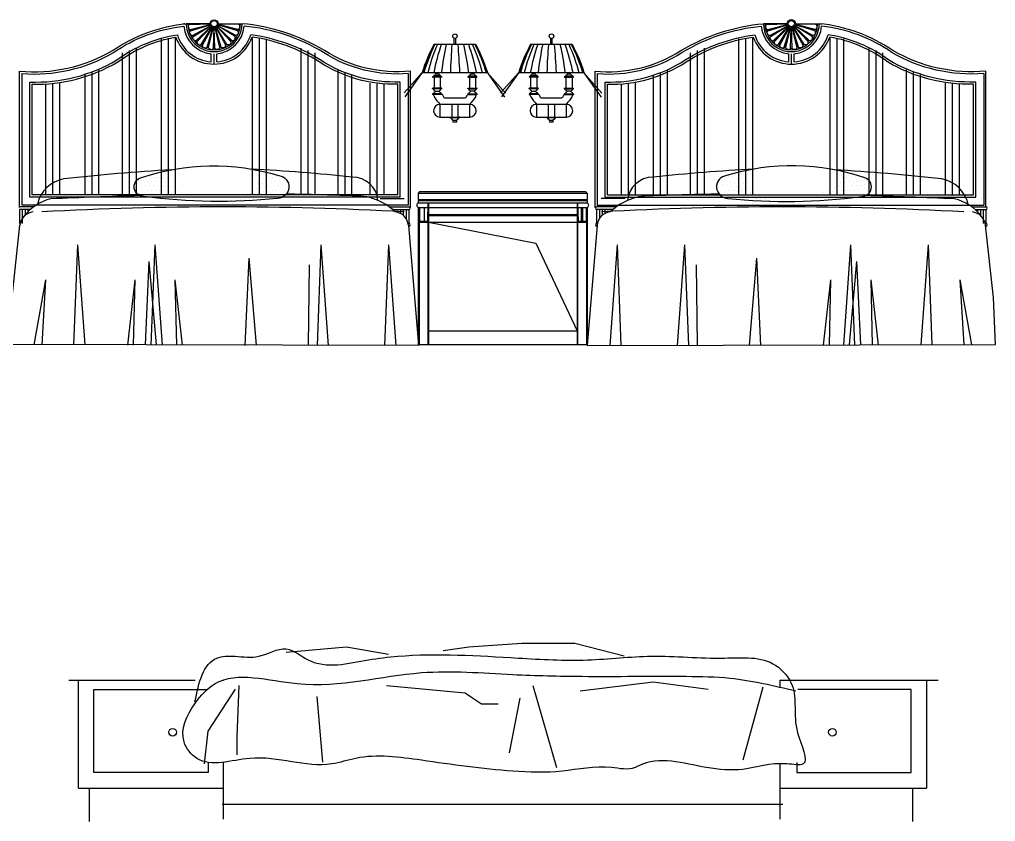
# Model space of a CAD drawing. Header units: inches. Extents: x 18.5 to 61, y 8.5 to 33.3.
# Drawn here: x 26.974 to 30.483, y 18.104 to 20.987 of the extents above; entities that cross this region are included whole.
import ezdxf

# ---------------------------------------------------------------- set-up
doc = ezdxf.new("R2010")
doc.units = ezdxf.units.IN
doc.header["$MEASUREMENT"] = 0
for name, color, linetype in [('02', 2, 'Continuous'), ('1', 1, 'Continuous'), ('4', 4, 'Continuous')]:
    doc.layers.add(name, color=color, linetype=linetype)

msp = doc.modelspace()

# ---------------------------------------------------------------- linework, layer by layer
at = {"layer": '02'}
for p, q in [((27.5855, 20.9694), (27.6587, 20.9715)), ((27.5878, 20.9515), (27.6591, 20.9685)), ((27.5891, 20.9467), (27.6593, 20.9676)), ((27.5961, 20.93), (27.6605, 20.9648)), ((27.5986, 20.9257), (27.6609, 20.9641)), ((27.6095, 20.9114), (27.6628, 20.9616)), ((27.6131, 20.9078), (27.6634, 20.961)), ((27.6274, 20.8968), (27.6658, 20.9592)), ((27.6318, 20.8943), (27.6666, 20.9587)), ((27.6484, 20.8874), (27.6694, 20.9576)), ((27.6533, 20.8861), (27.6702, 20.9573)), ((27.6712, 20.8837), (27.6733, 20.9569)), ((27.6762, 20.8837), (27.6741, 20.9569)), ((27.6941, 20.8861), (27.6771, 20.9573)), ((27.6989, 20.8874), (27.678, 20.9576)), ((27.7156, 20.8943), (27.6808, 20.9587)), ((27.7199, 20.8968), (27.6815, 20.9592)), ((27.7343, 20.9078), (27.684, 20.961)), ((27.7378, 20.9114), (27.6846, 20.9616)), ((27.7488, 20.9257), (27.6864, 20.9641)), ((27.7513, 20.93), (27.6869, 20.9648)), ((27.7582, 20.9467), (27.6881, 20.9676)), ((27.7595, 20.9515), (27.6883, 20.9685)), ((27.7619, 20.9694), (27.6887, 20.9715)), ((29.661, 20.9694), (29.7342, 20.9715)), ((29.6634, 20.9515), (29.7346, 20.9685)), ((29.6647, 20.9467), (29.7348, 20.9676)), ((29.6716, 20.93), (29.736, 20.9648)), ((29.6741, 20.9257), (29.7364, 20.9641)), ((29.6851, 20.9114), (29.7383, 20.9616)), ((29.6886, 20.9078), (29.7389, 20.961)), ((29.7029, 20.8968), (29.7413, 20.9592)), ((29.7073, 20.8943), (29.7421, 20.9587)), ((29.7239, 20.8874), (29.7449, 20.9576)), ((29.7288, 20.8861), (29.7457, 20.9573)), ((29.7467, 20.8837), (29.7488, 20.9569)), ((29.7517, 20.8837), (29.7496, 20.9569)), ((29.7696, 20.8861), (29.7527, 20.9573)), ((29.7744, 20.8874), (29.7535, 20.9576)), ((29.7911, 20.8943), (29.7563, 20.9587)), ((29.7955, 20.8968), (29.7571, 20.9592)), ((29.8098, 20.9078), (29.7595, 20.961)), ((29.8133, 20.9114), (29.7601, 20.9616)), ((29.8243, 20.9257), (29.762, 20.9641)), ((29.8268, 20.93), (29.7624, 20.9648)), ((29.8337, 20.9467), (29.7636, 20.9676)), ((29.835, 20.9515), (29.7638, 20.9685)), ((29.8374, 20.9694), (29.7642, 20.9715)), ((27.4843, 20.3567), (27.4843, 20.9176)), ((27.5093, 20.3567), (27.5093, 20.9205)), ((27.5343, 20.3567), (27.5343, 20.9235)), ((27.8122, 20.3567), (27.8122, 20.9235)), ((27.8372, 20.3567), (27.8372, 20.9205)), ((27.8622, 20.3567), (27.8622, 20.9176)), ((29.5607, 20.3567), (29.5607, 20.9176)), ((29.5857, 20.3567), (29.5857, 20.9205)), ((29.6107, 20.3567), (29.6107, 20.9235)), ((29.8885, 20.3567), (29.8885, 20.9235)), ((29.9135, 20.3567), (29.9135, 20.9205)), ((29.9385, 20.3567), (29.9385, 20.9176)), ((27.3943, 20.3567), (27.3943, 20.8834)), ((27.9865, 20.3567), (27.9865, 20.8834)), ((29.4364, 20.3567), (29.4364, 20.8834)), ((30.0286, 20.3567), (30.0286, 20.8834)), ((27.3443, 20.3567), (27.3443, 20.8672)), ((27.3693, 20.3567), (27.3693, 20.8756)), ((27.6733, 20.8266), (27.6733, 20.8636)), ((28.0115, 20.3567), (28.0115, 20.8756)), ((28.0365, 20.3567), (28.0365, 20.8672)), ((29.3864, 20.3567), (29.3864, 20.8672)), ((29.4114, 20.3567), (29.4114, 20.8756)), ((29.7496, 20.8266), (29.7496, 20.8636)), ((30.0536, 20.3567), (30.0536, 20.8756)), ((30.0786, 20.3567), (30.0786, 20.8672)), ((27.2096, 20.3567), (27.2096, 20.7885)), ((27.2346, 20.3567), (27.2346, 20.7966)), ((27.2596, 20.3567), (27.2596, 20.8055)), ((28.1194, 20.3567), (28.1194, 20.8055)), ((28.1444, 20.3567), (28.1444, 20.7966)), ((28.1694, 20.3567), (28.1694, 20.7885)), ((29.2534, 20.3567), (29.2534, 20.7885)), ((29.2784, 20.3567), (29.2784, 20.7966)), ((29.3034, 20.3567), (29.3034, 20.8055)), ((30.1632, 20.3567), (30.1632, 20.8055)), ((30.1882, 20.3567), (30.1882, 20.7966)), ((30.2132, 20.3567), (30.2132, 20.7885)), ((27.0189, 20.3567), (27.0189, 20.7541)), ((27.069, 20.3567), (27.069, 20.7547)), ((27.094, 20.3567), (27.094, 20.7561)), ((27.119, 20.3567), (27.119, 20.7583)), ((28.2345, 20.3567), (28.2345, 20.7583)), ((28.2595, 20.3567), (28.2595, 20.7561)), ((28.2845, 20.3567), (28.2845, 20.7547)), ((28.3347, 20.3567), (28.3347, 20.7541)), ((29.0882, 20.3567), (29.0882, 20.7541)), ((29.1383, 20.3567), (29.1383, 20.7547)), ((29.1633, 20.3567), (29.1633, 20.7561)), ((29.1883, 20.3567), (29.1883, 20.7583)), ((30.3038, 20.3567), (30.3038, 20.7583)), ((30.3288, 20.3567), (30.3288, 20.7561)), ((30.3538, 20.3567), (30.3538, 20.7547)), ((30.404, 20.3567), (30.404, 20.7541)), ((28.3347, 20.3567), (27.0189, 20.3567)), ((29.0882, 20.3567), (30.404, 20.3567)), ((28.4426, 20.3281), (28.4405, 20.2626)), ((28.9802, 20.3281), (28.9824, 20.2626)), ((26.9839, 20.3037), (26.9839, 20.2537)), ((26.9939, 20.3037), (26.9939, 20.2838)), ((27.0039, 20.3037), (27.0039, 20.2951)), ((28.3439, 20.3037), (28.3439, 20.2895)), ((28.3539, 20.3037), (28.3539, 20.2838)), ((28.3639, 20.3037), (28.3639, 20.2713)), ((28.4079, 20.3108), (28.4079, 19.8181)), ((28.4117, 20.311), (28.4117, 20.2626)), ((28.4291, 20.311), (28.4291, 20.2626)), ((28.4443, 20.2865), (28.9785, 20.2865)), ((28.9938, 20.311), (28.9938, 20.2626)), ((28.9983, 20.311), (28.9983, 20.2626)), ((29.0112, 20.311), (29.0112, 20.2626)), ((29.015, 20.3108), (29.015, 19.8181)), ((29.059, 20.3037), (29.059, 20.2713)), ((29.069, 20.3037), (29.069, 20.2838)), ((29.079, 20.3037), (29.079, 20.2895)), ((30.419, 20.3037), (30.419, 20.2951)), ((30.429, 20.3037), (30.429, 20.2838)), ((30.439, 20.3037), (30.439, 20.2537)), ((28.4079, 20.2626), (28.4443, 20.2626)), ((28.4107, 20.2585), (28.4107, 19.8179)), ((28.4422, 20.2585), (28.4422, 19.8179)), ((28.4443, 20.2829), (28.9785, 20.2829)), ((28.9785, 20.2626), (29.015, 20.2626)), ((28.9801, 20.2585), (28.9801, 19.8179)), ((29.013, 20.2585), (29.013, 19.8179)), ((26.9469, 19.9876), (26.9754, 20.2473)), ((30.476, 19.9876), (30.4474, 20.2473)), ((28.4077, 19.8181), (29.015, 19.8181)), ((28.78, 18.7437), (28.5895, 18.7306)), ((28.9704, 18.7437), (28.78, 18.7437)), ((29.1477, 18.6978), (28.9704, 18.7437)), ((28.1496, 18.7306), (27.9329, 18.7109)), ((28.3006, 18.7043), (28.1496, 18.7306)), ((28.5895, 18.7306), (28.4976, 18.7174)), ((27.151, 18.612), (27.6054, 18.612)), ((27.1862, 18.224), (27.1862, 18.612)), ((27.7039, 18.612), (27.7078, 18.612)), ((28.9901, 18.5732), (29.2528, 18.606)), ((29.2528, 18.606), (29.4498, 18.5797)), ((29.7078, 18.612), (30.2767, 18.612)), ((29.7078, 18.612), (29.7078, 18.5871)), ((30.2356, 18.612), (30.2356, 18.224)), ((27.749, 18.5797), (27.6505, 18.4289)), ((27.7621, 18.5928), (27.7556, 18.4092)), ((28.294, 18.5928), (28.5764, 18.5666)), ((28.5764, 18.5666), (28.5961, 18.5535)), ((28.8194, 18.5928), (28.9047, 18.2977)), ((29.6468, 18.5863), (29.5745, 18.324)), ((28.0642, 18.3174), (28.0445, 18.5535)), ((28.5961, 18.5535), (28.6355, 18.5273)), ((28.7734, 18.5469), (28.734, 18.3502)), ((28.6355, 18.5273), (28.6946, 18.5273)), ((27.6505, 18.4289), (27.6374, 18.3108)), ((27.7556, 18.4092), (27.7556, 18.3436)), ((27.7078, 18.112), (27.7078, 18.3169)), ((29.7078, 18.3117), (29.7078, 18.112)), ((27.1862, 18.224), (27.7078, 18.224)), ((27.2238, 18.224), (27.2238, 18.104)), ((29.7078, 18.224), (30.2356, 18.224)), ((30.1854, 18.224), (30.1854, 18.104)), ((27.7027, 18.1666), (29.7187, 18.1666))]:
    msp.add_line(p, q, dxfattribs=at)
for points in [[(27.581, 20.9595, -0.304904), (27.5855, 20.9694, 0.188882), (27.586, 20.9719)], [(27.581, 20.9595, 0.304904), (27.5879, 20.9511, -0.158819), (27.589, 20.9492)], [(27.7663, 20.9595, -0.304904), (27.7594, 20.9511, 0.158819), (27.7583, 20.9492)], [(27.7663, 20.9595, 0.304904), (27.7619, 20.9694, -0.188882), (27.7614, 20.9719)], [(29.6565, 20.9595, -0.304904), (29.661, 20.9694, 0.188882), (29.6615, 20.9719)], [(29.6565, 20.9595, 0.304904), (29.6635, 20.9511, -0.158819), (29.6645, 20.9492)], [(29.8418, 20.9595, -0.304904), (29.8349, 20.9511, 0.158819), (29.8339, 20.9492)], [(29.8418, 20.9595, 0.304904), (29.8374, 20.9694, -0.188882), (29.8369, 20.9719)], [(27.0189, 20.7541, 0.139754), (27.3274, 20.8345, -0.119886), (27.5358, 20.9236, -0.145845)], [(27.5874, 20.936, -0.304904), (27.5891, 20.9467, 0.188882), (27.589, 20.9492)], [(27.5874, 20.936, 0.304904), (27.5962, 20.9297, -0.158819), (27.5978, 20.9281)], [(27.5996, 20.9149, -0.304904), (27.5986, 20.9257, 0.188882), (27.5977, 20.9281)], [(27.7477, 20.9149, 0.304904), (27.7488, 20.9257, -0.188882), (27.7496, 20.9281)], [(27.76, 20.936, -0.304904), (27.7511, 20.9297, 0.158819), (27.7496, 20.9281)], [(27.76, 20.936, 0.304904), (27.7582, 20.9467, -0.188882), (27.7584, 20.9492)], [(28.3347, 20.7541, -0.151443), (28.0517, 20.8345, 0.105783), (27.8108, 20.9236, 0.144077)], [(29.0882, 20.7541, 0.151443), (29.3711, 20.8345, -0.105783), (29.6121, 20.9236, -0.144077)], [(29.6629, 20.936, -0.304904), (29.6647, 20.9467, 0.188882), (29.6645, 20.9492)], [(29.6629, 20.936, 0.304904), (29.6718, 20.9297, -0.158819), (29.6733, 20.9281)], [(29.6752, 20.9149, -0.304904), (29.6741, 20.9257, 0.188882), (29.6732, 20.9281)], [(29.8232, 20.9149, 0.304904), (29.8243, 20.9257, -0.188882), (29.8251, 20.9281)], [(29.8355, 20.936, -0.304904), (29.8266, 20.9297, 0.158819), (29.8251, 20.9281)], [(29.8355, 20.936, 0.304904), (29.8337, 20.9467, -0.188882), (29.8339, 20.9492)], [(30.404, 20.7541, -0.139754), (30.0955, 20.8345, 0.119886), (29.8871, 20.9236, 0.145845)], [(27.5996, 20.9149, 0.304904), (27.6098, 20.9111, -0.158819), (27.6117, 20.9099)], [(27.6169, 20.8976, -0.304904), (27.6131, 20.9078, 0.188882), (27.6117, 20.9099)], [(27.6169, 20.8976, 0.304904), (27.6278, 20.8966, -0.158819), (27.6298, 20.896)], [(27.6381, 20.8855, -0.304904), (27.6318, 20.8943, 0.188882), (27.6298, 20.896)], [(27.6381, 20.8855, 0.304904), (27.6488, 20.8873, -0.158819), (27.651, 20.8873)], [(27.6617, 20.8792, -0.304904), (27.6533, 20.8861, 0.188882), (27.651, 20.8872)], [(27.6617, 20.8792, 0.304904), (27.6716, 20.8837, -0.158819), (27.6737, 20.8843)], [(27.6857, 20.8792, -0.304904), (27.6758, 20.8837, 0.158819), (27.6737, 20.8843)], [(27.6857, 20.8792, 0.304904), (27.6941, 20.8861, -0.188882), (27.6964, 20.8872)], [(27.7093, 20.8855, -0.304904), (27.6985, 20.8873, 0.158819), (27.6964, 20.8873)], [(27.7093, 20.8855, 0.304904), (27.7156, 20.8943, -0.188882), (27.7175, 20.896)], [(27.7304, 20.8976, -0.304904), (27.7196, 20.8966, 0.158819), (27.7175, 20.896)], [(27.7304, 20.8976, 0.304904), (27.7343, 20.9078, -0.188882), (27.7357, 20.9099)], [(27.7477, 20.9149, -0.304904), (27.7375, 20.9111, 0.158819), (27.7357, 20.9099)], [(28.4644, 20.8971, 0.049558), (28.4232, 20.7951, -5.372126)], [(28.8115, 20.8971, 0.049558), (28.7702, 20.7951, -5.372126)], [(29.6752, 20.9149, 0.304904), (29.6853, 20.9111, -0.158819), (29.6872, 20.9099)], [(29.6925, 20.8976, -0.304904), (29.6886, 20.9078, 0.188882), (29.6872, 20.9099)], [(29.6925, 20.8976, 0.304904), (29.7033, 20.8966, -0.158819), (29.7054, 20.896)], [(29.7136, 20.8855, -0.304904), (29.7073, 20.8943, 0.188882), (29.7053, 20.896)], [(29.7136, 20.8855, 0.304904), (29.7243, 20.8873, -0.158819), (29.7265, 20.8873)], [(29.7372, 20.8792, -0.304904), (29.7288, 20.8861, 0.188882), (29.7265, 20.8872)], [(29.7372, 20.8792, 0.304904), (29.7471, 20.8837, -0.158819), (29.7492, 20.8843)], [(29.7612, 20.8792, -0.304904), (29.7513, 20.8837, 0.158819), (29.7492, 20.8843)], [(29.7612, 20.8792, 0.304904), (29.7696, 20.8861, -0.188882), (29.7719, 20.8872)], [(29.7848, 20.8855, -0.304904), (29.774, 20.8873, 0.158819), (29.7719, 20.8873)], [(29.7848, 20.8855, 0.304904), (29.7911, 20.8943, -0.188882), (29.793, 20.896)], [(29.8059, 20.8976, -0.304904), (29.7951, 20.8966, 0.158819), (29.793, 20.896)], [(29.8059, 20.8976, 0.304904), (29.8098, 20.9078, -0.188882), (29.8112, 20.9099)], [(29.8232, 20.9149, -0.304904), (29.813, 20.9111, 0.158819), (29.8112, 20.9099)], [(29.0107, 20.3681, 0.363103), (29.015, 20.3626), (29.015, 20.3397, 1.160616), (29.015, 20.3366), (29.015, 20.3281)]]:
    msp.add_lwpolyline(points, format="xyb", dxfattribs=at)
at = {"layer": '02', "extrusion": (0.281728, 0.001553, 0.959493)}
for points, elevation in [([(20.7399, -27.4185, 0.049558), (20.6381, -27.3767, -5.372126)], 8.0727), ([(20.738, -27.7515, 0.049558), (20.6362, -27.7097, -5.372126)], 8.1705)]:
    msp.add_lwpolyline(points, format="xyb", dxfattribs=dict(at, elevation=elevation))
at = {"layer": '02', "extrusion": (0.540633, 0.00298, 0.841254)}
for points, elevation in [([(20.7399, -24.0305, 0.049558), (20.6381, -23.9887, -5.372126)], 15.4915), ([(20.738, -24.3225, 0.049558), (20.6362, -24.2806, -5.372126)], 15.6791)]:
    msp.add_lwpolyline(points, format="xyb", dxfattribs=dict(at, elevation=elevation))
at = {"layer": '02', "extrusion": (0.755738, 0.004166, 0.654861)}
for points, elevation in [([(20.7399, -18.6896, 0.049558), (20.6381, -18.6478, -5.372126)], 21.6552), ([(20.738, -18.9169, 0.049558), (20.6362, -18.8751, -5.372126)], 21.9174)]:
    msp.add_lwpolyline(points, format="xyb", dxfattribs=dict(at, elevation=elevation))
at = {"layer": '02', "extrusion": (0.909618, 0.005015, 0.415415)}
for points, elevation in [([(20.7399, -11.8286, 0.049558), (20.6381, -11.7867, -5.372126)], 26.0645), ([(20.738, -11.9727, 0.049558), (20.6362, -11.9309, -5.372126)], 26.3802)]:
    msp.add_lwpolyline(points, format="xyb", dxfattribs=dict(at, elevation=elevation))
at = {"layer": '02', "extrusion": (0.989806, 0.005457, 0.142315)}
for points, elevation in [([(20.7399, -4.0032, 0.049558), (20.6381, -3.9614, -5.372126)], 28.3622), ([(20.738, -4.0526, 0.049558), (20.6362, -4.0108, -5.372126)], 28.7057)]:
    msp.add_lwpolyline(points, format="xyb", dxfattribs=dict(at, elevation=elevation))
at = {"layer": '02', "extrusion": (0.989806, 0.005457, -0.142315)}
for points, elevation in [([(20.7399, 4.1525, 0.049558), (20.6381, 4.1944, -5.372126)], 28.3622), ([(20.738, 4.2019, 0.049558), (20.6362, 4.2438, -5.372126)], 28.7057)]:
    msp.add_lwpolyline(points, format="xyb", dxfattribs=dict(at, elevation=elevation))
at = {"layer": '02', "extrusion": (0.909618, 0.005015, -0.415415)}
for points, elevation in [([(20.7399, 11.9779, 0.049558), (20.6381, 12.0198, -5.372126)], 26.0645), ([(20.738, 12.1221, 0.049558), (20.6362, 12.1639, -5.372126)], 26.3802)]:
    msp.add_lwpolyline(points, format="xyb", dxfattribs=dict(at, elevation=elevation))
at = {"layer": '02', "extrusion": (0.755738, 0.004166, -0.654861)}
for points, elevation in [([(20.7399, 18.839, 0.049558), (20.6381, 18.8808, -5.372126)], 21.6552), ([(20.738, 19.0662, 0.049558), (20.6362, 19.1081, -5.372126)], 21.9174)]:
    msp.add_lwpolyline(points, format="xyb", dxfattribs=dict(at, elevation=elevation))
at = {"layer": '02', "extrusion": (0.540633, 0.00298, -0.841254)}
for points, elevation in [([(20.7399, 24.1799, 0.049558), (20.6381, 24.2217, -5.372126)], 15.4915), ([(20.738, 24.4718, 0.049558), (20.6362, 24.5136, -5.372126)], 15.6791)]:
    msp.add_lwpolyline(points, format="xyb", dxfattribs=dict(at, elevation=elevation))
at = {"layer": '02', "extrusion": (0.281728, 0.001553, -0.959493)}
for points, elevation in [([(20.7399, 27.5679, 0.049558), (20.6381, 27.6097, -5.372126)], 8.0727), ([(20.738, 27.9009, 0.049558), (20.6362, 27.9427, -5.372126)], 8.1705)]:
    msp.add_lwpolyline(points, format="xyb", dxfattribs=dict(at, elevation=elevation))
at = {"layer": '02'}
for points in [[(28.4443, 20.2587), (28.8304, 20.1831), (28.9785, 19.8681)], [(28.3724, 20.2473), (28.4082, 19.8145), (26.9397, 19.8181)], [(29.0505, 20.2473), (29.0147, 19.8145), (30.4832, 19.8181)], [(30.4832, 19.8181), (30.476, 19.9876)], [(27.652, 18.3162), (27.652, 18.28), (27.2416, 18.28), (27.2416, 18.5787), (27.6488, 18.5787)], [(29.7693, 18.3162), (29.7693, 18.28), (30.1797, 18.28), (30.1797, 18.5787), (29.7726, 18.5787)]]:
    msp.add_lwpolyline(points, dxfattribs=at)
for centre, radius in [((29.7492, 20.9719), 0.015), ((27.6737, 20.9719), 0.0114), ((29.7492, 20.9719), 0.0114), ((27.5246, 18.4247), 0.0136), ((29.8967, 18.4247), 0.0136)]:
    msp.add_circle(centre, radius, dxfattribs=at)
for centre, radius, start, end in [((27.6729, 20.9719), 0.1453, 199.4164, 340.6234), ((29.7492, 20.9719), 0.1453, 199.4164, 270.1596), ((29.75, 20.9719), 0.1453, 269.8404, 340.5836), ((29.011, 20.3195), 0.00948, 294.4312, 65.5688), ((27.029, 20.2419), 0.0538, 96.7503, 174.2858), ((27.7053, 8.6282), 11.6853, 86.80515, 93.19485), ((28.3188, 20.2419), 0.0538, 5.7142, 83.2497), ((29.104, 20.2419), 0.0538, 96.7503, 174.2858), ((29.7176, 8.6282), 11.6853, 86.80515, 93.19485), ((30.3939, 20.2419), 0.0538, 5.7142, 83.2497)]:
    msp.add_arc(centre, radius, start, end, dxfattribs=at)
at = {"layer": '02', "start_tangent": (-0.999885, -0.015176)}
msp.add_spline([(27.6048, 18.5341), (27.6836, 18.6915), (27.7492, 18.698), (27.8346, 18.698), (27.9331, 18.7242), (28.0119, 18.6849), (28.2286, 18.6849), (28.3337, 18.698), (28.7671, 18.6915), (29.0166, 18.6849), (29.2464, 18.698), (29.5091, 18.6915), (29.693, 18.6652), (29.7521, 18.5931), (29.7718, 18.4226), (29.7915, 18.3111), (29.7324, 18.3111), (29.5748, 18.2914), (29.4434, 18.298), (29.2005, 18.3045), (29.1873, 18.298), (29.102, 18.298), (28.9247, 18.2848), (28.7474, 18.2848), (28.419, 18.3242), (28.1826, 18.3308), (28.0973, 18.3111), (27.8018, 18.3308), (27.6113, 18.3308), (27.5654, 18.3898), (27.6048, 18.5275), (27.677, 18.5996), (27.9725, 18.5996), (28.419, 18.639), (28.7474, 18.6324), (28.9969, 18.6259), (29.3712, 18.6259), (29.5288, 18.6193), (29.7652, 18.5734)], degree=3, dxfattribs=at)
at = {"layer": '1'}
for p, q in [((27.6587, 20.9719), (27.5733, 20.9719)), ((27.6592, 20.968), (27.589, 20.9492)), ((27.6607, 20.9644), (27.5977, 20.9281)), ((27.6631, 20.9613), (27.6117, 20.9099)), ((27.6662, 20.9589), (27.6298, 20.896)), ((27.6698, 20.9574), (27.651, 20.8872)), ((27.6776, 20.9574), (27.6964, 20.8872)), ((27.6812, 20.9589), (27.7175, 20.896)), ((27.6843, 20.9613), (27.7357, 20.9099)), ((27.6867, 20.9644), (27.7496, 20.9281)), ((27.6882, 20.968), (27.7584, 20.9492)), ((27.6887, 20.9719), (27.774, 20.9719)), ((29.7342, 20.9719), (29.6488, 20.9719)), ((29.7347, 20.968), (29.6645, 20.9492)), ((29.7362, 20.9644), (29.6732, 20.9281)), ((29.7386, 20.9613), (29.6872, 20.9099)), ((29.7417, 20.9589), (29.7053, 20.896)), ((29.7453, 20.9574), (29.7265, 20.8872)), ((29.7531, 20.9574), (29.7719, 20.8872)), ((29.7567, 20.9589), (29.793, 20.896)), ((29.7598, 20.9613), (29.8112, 20.9099)), ((29.7622, 20.9644), (29.8251, 20.9281)), ((29.7637, 20.968), (29.8339, 20.9492)), ((29.7642, 20.9719), (29.8592, 20.9719)), ((28.5371, 20.8979), (28.5371, 20.9196)), ((28.5423, 20.8979), (28.5423, 20.9196)), ((28.8841, 20.8979), (28.8841, 20.9196)), ((28.8893, 20.8979), (28.8893, 20.9196)), ((27.6633, 20.8349), (27.6633, 20.864)), ((27.6833, 20.8349), (27.6833, 20.864)), ((29.7396, 20.8349), (29.7396, 20.864)), ((29.7596, 20.8349), (29.7596, 20.864)), ((26.9819, 20.7928), (26.9819, 20.3197)), ((28.3717, 20.7928), (28.3717, 20.3197)), ((28.4918, 20.7792), (28.4597, 20.7792)), ((28.4916, 20.781), (28.4608, 20.781)), ((28.4882, 20.7845), (28.4633, 20.7845)), ((28.4647, 20.7792), (28.4647, 20.7401)), ((28.4708, 20.7907), (28.4708, 20.7964)), ((28.4807, 20.7907), (28.4807, 20.7964)), ((28.4868, 20.7792), (28.4868, 20.7401)), ((28.5864, 20.7792), (28.6185, 20.7792)), ((28.5866, 20.781), (28.6174, 20.781)), ((28.59, 20.7845), (28.615, 20.7845)), ((28.5914, 20.7792), (28.5914, 20.7401)), ((28.5975, 20.7907), (28.5975, 20.7964)), ((28.6074, 20.7907), (28.6074, 20.7964)), ((28.6135, 20.7792), (28.6135, 20.7401)), ((28.8389, 20.7792), (28.8067, 20.7792)), ((28.8387, 20.781), (28.8079, 20.781)), ((28.8353, 20.7845), (28.8103, 20.7845)), ((28.8118, 20.7792), (28.8118, 20.7401)), ((28.8179, 20.7907), (28.8179, 20.7964)), ((28.8277, 20.7907), (28.8277, 20.7964)), ((28.8338, 20.7792), (28.8338, 20.7401)), ((28.9335, 20.7792), (28.9656, 20.7792)), ((28.9336, 20.781), (28.9644, 20.781)), ((28.937, 20.7845), (28.962, 20.7845)), ((28.9385, 20.7792), (28.9385, 20.7401)), ((28.9446, 20.7907), (28.9446, 20.7964)), ((28.9544, 20.7907), (28.9544, 20.7964)), ((28.9605, 20.7792), (28.9605, 20.7401)), ((29.0512, 20.7928), (29.0512, 20.3197)), ((30.441, 20.7928), (30.441, 20.3197)), ((27.0109, 20.3487), (27.0109, 20.7623)), ((28.3427, 20.3487), (28.3427, 20.7623)), ((28.4918, 20.7401), (28.4597, 20.7401)), ((28.5864, 20.7401), (28.6185, 20.7401)), ((28.8389, 20.7401), (28.8067, 20.7401)), ((28.9335, 20.7401), (28.9656, 20.7401)), ((29.0802, 20.3487), (29.0802, 20.7623)), ((30.412, 20.3487), (30.412, 20.7623)), ((28.4918, 20.7176), (28.4597, 20.7176)), ((28.4916, 20.7383), (28.4608, 20.7383)), ((28.4916, 20.7195), (28.4608, 20.7195)), ((28.4828, 20.7286), (28.4688, 20.7286)), ((28.5864, 20.7176), (28.6185, 20.7176)), ((28.5866, 20.7383), (28.6174, 20.7383)), ((28.5866, 20.7195), (28.6174, 20.7195)), ((28.6095, 20.7291), (28.5955, 20.7291)), ((28.8389, 20.7176), (28.8067, 20.7176)), ((28.8387, 20.7383), (28.8079, 20.7383)), ((28.8387, 20.7195), (28.8079, 20.7195)), ((28.8298, 20.7286), (28.8158, 20.7286)), ((28.9335, 20.7176), (28.9656, 20.7176)), ((28.9336, 20.7383), (28.9644, 20.7383)), ((28.9336, 20.7195), (28.9644, 20.7195)), ((28.9565, 20.7291), (28.9425, 20.7291)), ((28.5281, 20.6819), (28.5281, 20.6359)), ((28.5501, 20.6819), (28.5501, 20.6359)), ((28.8751, 20.6819), (28.8751, 20.6359)), ((28.8972, 20.6819), (28.8972, 20.6359)), ((28.555, 20.6341), (28.5242, 20.6341)), ((28.902, 20.6341), (28.8712, 20.6341)), ((27.4367, 20.4373), (27.4367, 20.4373)), ((27.4522, 20.4362), (27.4522, 20.4362)), ((27.4678, 20.4351), (27.4678, 20.4351)), ((27.8585, 20.4313), (27.8585, 20.4313)), ((27.874, 20.4334), (27.874, 20.4334)), ((27.8895, 20.4355), (27.8895, 20.4355)), ((29.5334, 20.4355), (29.5334, 20.4355)), ((29.5488, 20.4334), (29.5488, 20.4334)), ((29.5643, 20.4313), (29.5643, 20.4313)), ((29.955, 20.4351), (29.955, 20.4351)), ((29.9706, 20.4362), (29.9706, 20.4362)), ((29.9862, 20.4373), (29.9862, 20.4373)), ((27.4033, 20.4083), (27.4033, 20.4083)), ((27.41, 20.3922), (27.41, 20.3922)), ((27.4122, 20.4234), (27.4122, 20.4234)), ((27.4189, 20.4072), (27.4189, 20.4072)), ((27.4256, 20.3911), (27.4256, 20.3911)), ((27.4278, 20.4223), (27.4278, 20.4223)), ((27.4345, 20.4061), (27.4345, 20.4061)), ((27.4412, 20.39), (27.4412, 20.39)), ((27.4433, 20.4212), (27.4433, 20.4212)), ((27.45, 20.405), (27.45, 20.405)), ((27.4589, 20.4201), (27.4589, 20.4201)), ((27.4656, 20.4039), (27.4656, 20.4039)), ((27.4745, 20.419), (27.4745, 20.419)), ((27.4812, 20.4028), (27.4812, 20.4028)), ((27.4901, 20.4179), (27.4901, 20.4179)), ((27.4968, 20.4017), (27.4968, 20.4017)), ((27.8318, 20.3961), (27.8318, 20.3961)), ((27.8374, 20.4127), (27.8374, 20.4127)), ((27.8473, 20.3982), (27.8473, 20.3982)), ((27.8529, 20.4148), (27.8529, 20.4148)), ((27.8627, 20.4003), (27.8627, 20.4003)), ((27.8684, 20.4169), (27.8684, 20.4169)), ((27.8782, 20.4024), (27.8782, 20.4024)), ((27.8839, 20.419), (27.8839, 20.419)), ((27.8937, 20.4045), (27.8937, 20.4045)), ((27.8994, 20.4211), (27.8994, 20.4211)), ((27.9036, 20.3901), (27.9036, 20.3901)), ((27.9092, 20.4066), (27.9092, 20.4066)), ((27.9148, 20.4232), (27.9148, 20.4232)), ((27.919, 20.3922), (27.919, 20.3922)), ((27.9247, 20.4087), (27.9247, 20.4087)), ((29.4982, 20.4087), (29.4982, 20.4087)), ((29.5038, 20.3922), (29.5038, 20.3922)), ((29.508, 20.4232), (29.508, 20.4232)), ((29.5137, 20.4066), (29.5137, 20.4066)), ((29.5193, 20.3901), (29.5193, 20.3901)), ((29.5235, 20.4211), (29.5235, 20.4211)), ((29.5292, 20.4045), (29.5292, 20.4045)), ((29.539, 20.419), (29.539, 20.419)), ((29.5446, 20.4024), (29.5446, 20.4024)), ((29.5545, 20.4169), (29.5545, 20.4169)), ((29.5601, 20.4003), (29.5601, 20.4003)), ((29.57, 20.4148), (29.57, 20.4148)), ((29.5756, 20.3982), (29.5756, 20.3982)), ((29.5854, 20.4127), (29.5854, 20.4127)), ((29.5911, 20.3961), (29.5911, 20.3961)), ((29.9261, 20.4017), (29.9261, 20.4017)), ((29.9328, 20.4179), (29.9328, 20.4179)), ((29.9416, 20.4028), (29.9416, 20.4028)), ((29.9483, 20.419), (29.9483, 20.419)), ((29.9572, 20.4039), (29.9572, 20.4039)), ((29.9639, 20.4201), (29.9639, 20.4201)), ((29.9728, 20.405), (29.9728, 20.405)), ((29.9795, 20.4212), (29.9795, 20.4212)), ((29.9817, 20.39), (29.9817, 20.39)), ((29.9884, 20.4061), (29.9884, 20.4061)), ((29.9951, 20.4223), (29.9951, 20.4223)), ((29.9973, 20.3911), (29.9973, 20.3911)), ((30.004, 20.4072), (30.004, 20.4072)), ((30.0107, 20.4234), (30.0107, 20.4234)), ((30.0129, 20.3922), (30.0129, 20.3922)), ((30.0196, 20.4083), (30.0196, 20.4083)), ((27.4323, 20.375), (27.4323, 20.375)), ((27.4479, 20.3739), (27.4479, 20.3739)), ((27.4567, 20.3889), (27.4567, 20.3889)), ((27.4634, 20.3728), (27.4634, 20.3728)), ((27.4701, 20.3566), (27.4701, 20.3566)), ((27.4723, 20.3878), (27.4723, 20.3878)), ((27.479, 20.3717), (27.479, 20.3717)), ((27.4857, 20.3555), (27.4857, 20.3555)), ((27.4879, 20.3867), (27.4879, 20.3867)), ((27.4946, 20.3706), (27.4946, 20.3706)), ((27.5013, 20.3544), (27.5013, 20.3544)), ((27.5035, 20.3856), (27.5035, 20.3856)), ((27.5102, 20.3695), (27.5102, 20.3695)), ((27.5191, 20.3845), (27.5191, 20.3845)), ((27.5258, 20.3684), (27.5258, 20.3684)), ((27.5414, 20.3673), (27.5414, 20.3673)), ((27.557, 20.3662), (27.557, 20.3662)), ((27.774, 20.3568), (27.774, 20.3568)), ((27.7895, 20.3589), (27.7895, 20.3589)), ((27.805, 20.361), (27.805, 20.361)), ((27.8107, 20.3775), (27.8107, 20.3775)), ((27.8205, 20.3631), (27.8205, 20.3631)), ((27.8261, 20.3796), (27.8261, 20.3796)), ((27.836, 20.3652), (27.836, 20.3652)), ((27.8416, 20.3817), (27.8416, 20.3817)), ((27.8515, 20.3673), (27.8515, 20.3673)), ((27.8571, 20.3838), (27.8571, 20.3838)), ((27.8669, 20.3694), (27.8669, 20.3694)), ((27.8726, 20.3859), (27.8726, 20.3859)), ((27.8824, 20.3715), (27.8824, 20.3715)), ((27.8881, 20.388), (27.8881, 20.388)), ((27.8979, 20.3736), (27.8979, 20.3736)), ((28.4079, 20.3626), (29.015, 20.3626)), ((28.4122, 20.3681), (29.0107, 20.3681)), ((29.525, 20.3736), (29.525, 20.3736)), ((29.5348, 20.388), (29.5348, 20.388)), ((29.5404, 20.3715), (29.5404, 20.3715)), ((29.5503, 20.3859), (29.5503, 20.3859)), ((29.5559, 20.3694), (29.5559, 20.3694)), ((29.5658, 20.3838), (29.5658, 20.3838)), ((29.5714, 20.3673), (29.5714, 20.3673)), ((29.5812, 20.3817), (29.5812, 20.3817)), ((29.5869, 20.3652), (29.5869, 20.3652)), ((29.5967, 20.3796), (29.5967, 20.3796)), ((29.6024, 20.3631), (29.6024, 20.3631)), ((29.6122, 20.3775), (29.6122, 20.3775)), ((29.6179, 20.361), (29.6179, 20.361)), ((29.6333, 20.3589), (29.6333, 20.3589)), ((29.6488, 20.3568), (29.6488, 20.3568)), ((29.8659, 20.3662), (29.8659, 20.3662)), ((29.8815, 20.3673), (29.8815, 20.3673)), ((29.8971, 20.3684), (29.8971, 20.3684)), ((29.9038, 20.3845), (29.9038, 20.3845)), ((29.9127, 20.3695), (29.9127, 20.3695)), ((29.9194, 20.3856), (29.9194, 20.3856)), ((29.9216, 20.3544), (29.9216, 20.3544)), ((29.9283, 20.3706), (29.9283, 20.3706)), ((29.935, 20.3867), (29.935, 20.3867)), ((29.9371, 20.3555), (29.9371, 20.3555)), ((29.9438, 20.3717), (29.9438, 20.3717)), ((29.9505, 20.3878), (29.9505, 20.3878)), ((29.9527, 20.3566), (29.9527, 20.3566)), ((29.9594, 20.3728), (29.9594, 20.3728)), ((29.9661, 20.3889), (29.9661, 20.3889)), ((29.975, 20.3739), (29.975, 20.3739)), ((29.9906, 20.375), (29.9906, 20.375)), ((28.3717, 20.3197), (26.9819, 20.3197)), ((28.3427, 20.3487), (27.0109, 20.3487)), ((27.5169, 20.3533), (27.5169, 20.3533)), ((27.5325, 20.3522), (27.5325, 20.3522)), ((27.5481, 20.3511), (27.5481, 20.3511)), ((27.5637, 20.35), (27.5637, 20.35)), ((27.5792, 20.3489), (27.5792, 20.3489)), ((27.5948, 20.3478), (27.5948, 20.3478)), ((27.7374, 20.336), (27.7374, 20.336)), ((27.7529, 20.3381), (27.7529, 20.3381)), ((27.7684, 20.3402), (27.7684, 20.3402)), ((27.7839, 20.3423), (27.7839, 20.3423)), ((27.7994, 20.3444), (27.7994, 20.3444)), ((27.8149, 20.3465), (27.8149, 20.3465)), ((27.8303, 20.3486), (27.8303, 20.3486)), ((27.8458, 20.3507), (27.8458, 20.3507)), ((27.8613, 20.3528), (27.8613, 20.3528)), ((28.2707, 20.3437), (28.3569, 20.3437)), ((28.4077, 20.3281), (29.0152, 20.3281)), ((28.4081, 20.3397), (29.015, 20.3397)), ((28.4081, 20.3366), (29.015, 20.3366)), ((29.0512, 20.3197), (30.441, 20.3197)), ((29.1522, 20.3437), (29.0659, 20.3437)), ((29.0802, 20.3487), (30.412, 20.3487)), ((29.5616, 20.3528), (29.5616, 20.3528)), ((29.577, 20.3507), (29.577, 20.3507)), ((29.5925, 20.3486), (29.5925, 20.3486)), ((29.608, 20.3465), (29.608, 20.3465)), ((29.6235, 20.3444), (29.6235, 20.3444)), ((29.639, 20.3423), (29.639, 20.3423)), ((29.6545, 20.3402), (29.6545, 20.3402)), ((29.6699, 20.3381), (29.6699, 20.3381)), ((29.6854, 20.336), (29.6854, 20.336)), ((29.828, 20.3478), (29.828, 20.3478)), ((29.8436, 20.3489), (29.8436, 20.3489)), ((29.8592, 20.35), (29.8592, 20.35)), ((29.8748, 20.3511), (29.8748, 20.3511)), ((29.8904, 20.3522), (29.8904, 20.3522)), ((29.906, 20.3533), (29.906, 20.3533)), ((27.0252, 20.3137), (26.9739, 20.3137)), ((27.0129, 20.3037), (26.9739, 20.3037)), ((28.3029, 20.3137), (28.3739, 20.3137)), ((28.3157, 20.3037), (28.3739, 20.3037)), ((28.4075, 20.311), (29.0154, 20.311)), ((29.12, 20.3137), (29.049, 20.3137)), ((29.1071, 20.3037), (29.049, 20.3037)), ((30.3977, 20.3137), (30.449, 20.3137)), ((30.41, 20.3037), (30.449, 20.3037)), ((27.1823, 20.1772), (27.1681, 19.8177)), ((27.1823, 20.1772), (27.2084, 19.8176)), ((27.4605, 20.1772), (27.4462, 19.8165)), ((27.4605, 20.1772), (27.4867, 19.8164)), ((28.0579, 20.1772), (28.0436, 19.8156)), ((28.0579, 20.1772), (28.0842, 19.8148)), ((28.3006, 20.1772), (28.2863, 19.8148)), ((28.3006, 20.1772), (28.3269, 19.8148)), ((29.1223, 20.1772), (29.096, 19.8148)), ((29.1223, 20.1772), (29.1366, 19.8148)), ((29.3649, 20.1772), (29.3386, 19.8148)), ((29.3649, 20.1772), (29.3792, 19.8156)), ((29.9624, 20.1772), (29.9362, 19.8164)), ((29.9624, 20.1772), (29.9766, 19.8165)), ((30.2406, 20.1772), (30.2145, 19.8176)), ((30.2406, 20.1772), (30.2548, 19.8177)), ((27.4394, 20.117), (27.4252, 19.8172)), ((27.4394, 20.117), (27.4655, 19.8171)), ((27.7987, 20.129), (27.7844, 19.8148)), ((27.7987, 20.129), (27.8249, 19.816)), ((29.6242, 20.129), (29.598, 19.816)), ((29.6242, 20.129), (29.6385, 19.8148)), ((29.9835, 20.117), (29.9574, 19.8171)), ((29.9835, 20.117), (29.9977, 19.8172)), ((28.0157, 20.1049), (28.0124, 19.8157)), ((29.4071, 20.1049), (29.4105, 19.8157)), ((27.0677, 20.0507), (27.0259, 19.8179)), ((27.0677, 20.0507), (27.0536, 19.8179)), ((27.3881, 20.0507), (27.3621, 19.8167)), ((27.3881, 20.0507), (27.3829, 19.8166)), ((27.5328, 20.0507), (27.5381, 19.8166)), ((27.5328, 20.0507), (27.5589, 19.8167)), ((29.89, 20.0507), (29.8639, 19.8167)), ((29.89, 20.0507), (29.8848, 19.8166)), ((30.0347, 20.0507), (30.0608, 19.8167)), ((30.0347, 20.0507), (30.04, 19.8166)), ((30.3551, 20.0507), (30.3693, 19.8179)), ((30.3551, 20.0507), (30.397, 19.8179))]:
    msp.add_line(p, q, dxfattribs=at)
for points in [[(26.9819, 20.7928, 0.153473), (27.3118, 20.8681, -0.124227), (27.5649, 20.9634, -0.142484)], [(28.3717, 20.7928, -0.165616), (28.0673, 20.8681, 0.11158), (27.7817, 20.9634, 0.140919)], [(29.0512, 20.7928, 0.165616), (29.3556, 20.8681, -0.11158), (29.6412, 20.9634, -0.140919)], [(30.441, 20.7928, -0.153473), (30.1111, 20.8681, 0.124227), (29.858, 20.9634, 0.142484)], [(27.0109, 20.7623, 0.142606), (27.324, 20.8418, -0.120668), (27.5414, 20.9322, -0.145093)], [(28.3427, 20.7623, -0.154387), (28.0551, 20.8418, 0.106903), (27.8052, 20.9322, 0.143371)], [(29.0802, 20.7623, 0.154387), (29.3678, 20.8418, -0.106903), (29.6177, 20.9322, -0.143371)], [(30.412, 20.7623, -0.142606), (30.0989, 20.8418, 0.120668), (29.8815, 20.9322, 0.145093)], [(28.4828, 20.7907), (28.4688, 20.7907), (28.4688, 20.7894, -0.279316), (28.4639, 20.7859, 0.027023), (28.4633, 20.7845), (28.4633, 20.7828, -0.156842), (28.4599, 20.781, 0.801876), (28.4597, 20.7792, 0.132008)], [(28.4828, 20.7907), (28.4828, 20.7894, 0.279316), (28.4877, 20.7859, -0.027023), (28.4882, 20.7845), (28.4882, 20.7828, 0.156842), (28.4916, 20.781, -0.801876), (28.4918, 20.7792, -0.132008)], [(28.6095, 20.7907), (28.5955, 20.7907), (28.5955, 20.7894, -0.279316), (28.5906, 20.7859, 0.027023), (28.59, 20.7845), (28.59, 20.7828, -0.156842), (28.5866, 20.781, 0.801876), (28.5864, 20.7792, 0.132008)], [(28.6095, 20.7907), (28.6095, 20.7894, 0.279316), (28.6144, 20.7859, -0.027023), (28.615, 20.7845), (28.615, 20.7828, 0.156842), (28.6183, 20.781, -0.801876), (28.6185, 20.7792, -0.132008)], [(28.8298, 20.7907), (28.8158, 20.7907), (28.8158, 20.7894, -0.279316), (28.8109, 20.7859, 0.027023), (28.8103, 20.7845), (28.8103, 20.7828, -0.156842), (28.8069, 20.781, 0.801876), (28.8067, 20.7792, 0.132008)], [(28.8298, 20.7907), (28.8298, 20.7894, 0.279316), (28.8347, 20.7859, -0.027023), (28.8353, 20.7845), (28.8353, 20.7828, 0.156842), (28.8387, 20.781, -0.801876), (28.8389, 20.7792, -0.132008)], [(28.9565, 20.7907), (28.9425, 20.7907), (28.9425, 20.7894, -0.279316), (28.9376, 20.7859, 0.027023), (28.937, 20.7845), (28.937, 20.7828, -0.156842), (28.9336, 20.781, 0.801876), (28.9335, 20.7792, 0.132008)], [(28.9565, 20.7907), (28.9565, 20.7894, 0.279316), (28.9614, 20.7859, -0.027023), (28.962, 20.7845), (28.962, 20.7828, 0.156842), (28.9654, 20.781, -0.801876), (28.9656, 20.7792, -0.132008)], [(28.4688, 20.7299, 0.279316), (28.4639, 20.7334, -0.027023), (28.4633, 20.7349), (28.4633, 20.7365, 0.156842), (28.4599, 20.7383, -0.801876), (28.4597, 20.7401, -0.132008)], [(28.4828, 20.7299, -0.279316), (28.4877, 20.7334, 0.027023), (28.4882, 20.7349), (28.4882, 20.7365, -0.156842), (28.4916, 20.7383, 0.801876), (28.4918, 20.7401, 0.132008)], [(28.5955, 20.7299, 0.279316), (28.5906, 20.7334, -0.027023), (28.59, 20.7349), (28.59, 20.7365, 0.156842), (28.5866, 20.7383, -0.801876), (28.5864, 20.7401, -0.132008)], [(28.6095, 20.7299, -0.279316), (28.6144, 20.7334, 0.027023), (28.615, 20.7349), (28.615, 20.7365, -0.156842), (28.6183, 20.7383, 0.801876), (28.6185, 20.7401, 0.132008)], [(28.8158, 20.7299, 0.279316), (28.8109, 20.7334, -0.027023), (28.8103, 20.7349), (28.8103, 20.7365, 0.156842), (28.8069, 20.7383, -0.801876), (28.8067, 20.7401, -0.132008)], [(28.8298, 20.7299, -0.279316), (28.8347, 20.7334, 0.027023), (28.8353, 20.7349), (28.8353, 20.7365, -0.156842), (28.8387, 20.7383, 0.801876), (28.8389, 20.7401, 0.132008)], [(28.9425, 20.7299, 0.279316), (28.9376, 20.7334, -0.027023), (28.937, 20.7349), (28.937, 20.7365, 0.156842), (28.9336, 20.7383, -0.801876), (28.9335, 20.7401, -0.132008)], [(28.9565, 20.7299, -0.279316), (28.9614, 20.7334, 0.027023), (28.962, 20.7349), (28.962, 20.7365, -0.156842), (28.9654, 20.7383, 0.801876), (28.9656, 20.7401, 0.132008)], [(28.4688, 20.7299), (28.4688, 20.7278, -0.279316), (28.4639, 20.7243, 0.027023), (28.4633, 20.7229), (28.4633, 20.7212, -0.156842), (28.4599, 20.7195, 0.801876), (28.4597, 20.7176, 0.132008)], [(28.4597, 20.7176, -0.224043), (28.4652, 20.7093, 0.054114), (28.4863, 20.6816)], [(28.4828, 20.7299), (28.4828, 20.7278, 0.279316), (28.4877, 20.7243, -0.027023), (28.4882, 20.7229), (28.4882, 20.7212, 0.156842), (28.4916, 20.7195, -0.801876), (28.4918, 20.7176, -0.132008)], [(28.4928, 20.7176, -0.224043), (28.4983, 20.7093, 0.302734), (28.503, 20.7053), (28.5762, 20.7053)], [(28.5864, 20.7176, 0.224043), (28.5809, 20.7093, -0.302734), (28.5762, 20.7053)], [(28.5955, 20.7299), (28.5955, 20.7278, -0.279316), (28.5906, 20.7243, 0.027023), (28.59, 20.7229), (28.59, 20.7212, -0.156842), (28.5866, 20.7195, 0.801876), (28.5864, 20.7176, 0.132008)], [(28.6185, 20.7176, 0.224043), (28.613, 20.7093, -0.054114), (28.5919, 20.6816)], [(28.6095, 20.7299), (28.6095, 20.7278, 0.279316), (28.6144, 20.7243, -0.027023), (28.615, 20.7229), (28.615, 20.7212, 0.156842), (28.6183, 20.7195, -0.801876), (28.6185, 20.7176, -0.132008)], [(28.8158, 20.7299), (28.8158, 20.7278, -0.279316), (28.8109, 20.7243, 0.027023), (28.8103, 20.7229), (28.8103, 20.7212, -0.156842), (28.8069, 20.7195, 0.801876), (28.8067, 20.7176, 0.132008)], [(28.8067, 20.7176, -0.224043), (28.8122, 20.7093, 0.054114), (28.8334, 20.6816)], [(28.8298, 20.7299), (28.8298, 20.7278, 0.279316), (28.8347, 20.7243, -0.027023), (28.8353, 20.7229), (28.8353, 20.7212, 0.156842), (28.8387, 20.7195, -0.801876), (28.8389, 20.7176, -0.132008)], [(28.8398, 20.7176, -0.224043), (28.8453, 20.7093, 0.302734), (28.8501, 20.7053), (28.9232, 20.7053)], [(28.9335, 20.7176, 0.224043), (28.928, 20.7093, -0.302734), (28.9232, 20.7053)], [(28.9425, 20.7299), (28.9425, 20.7278, -0.279316), (28.9376, 20.7243, 0.027023), (28.937, 20.7229), (28.937, 20.7212, -0.156842), (28.9336, 20.7195, 0.801876), (28.9335, 20.7176, 0.132008)], [(28.9656, 20.7176, 0.224043), (28.9601, 20.7093, -0.054114), (28.939, 20.6816)], [(28.9565, 20.7299), (28.9565, 20.7278, 0.279316), (28.9614, 20.7243, -0.027023), (28.962, 20.7229), (28.962, 20.7212, 0.156842), (28.9654, 20.7195, -0.801876), (28.9656, 20.7176, -0.132008)], [(28.5321, 20.6257, 0.279316), (28.5272, 20.6292, -0.027023), (28.5266, 20.6307), (28.5266, 20.6323, 0.156842), (28.5232, 20.6341, -0.801876), (28.5231, 20.6359, -0.132008)], [(28.5461, 20.6244), (28.5461, 20.6257, -0.279316), (28.551, 20.6292, 0.027023), (28.5516, 20.6307), (28.5516, 20.6323, -0.156842), (28.555, 20.6341, 0.801876), (28.5552, 20.6359, 0.132008)], [(28.8792, 20.6257, 0.279316), (28.8743, 20.6292, -0.027023), (28.8737, 20.6307), (28.8737, 20.6323, 0.156842), (28.8703, 20.6341, -0.801876), (28.8701, 20.6359, -0.132008)], [(28.8932, 20.6244), (28.8932, 20.6257, -0.279316), (28.8981, 20.6292, 0.027023), (28.8987, 20.6307), (28.8987, 20.6323, -0.156842), (28.902, 20.6341, 0.801876), (28.9022, 20.6359, 0.132008)], [(27.4092, 20.4184, -0.155354), (27.9068, 20.4261, -0.935011), (27.9015, 20.3441, -0.060459), (27.4214, 20.3511, -0.856703), (27.4092, 20.4184)], [(30.0137, 20.4184, 0.155354), (29.516, 20.4261, 0.935011), (29.5213, 20.3441, 0.060459), (30.0015, 20.3511, 0.856703), (30.0137, 20.4184)]]:
    msp.add_lwpolyline(points, format="xyb", dxfattribs=at)
for points in [[(28.422, 20.7964), (28.3569, 20.7236)], [(28.422, 20.7964), (28.3595, 20.7092)], [(28.6562, 20.7958), (28.7183, 20.7083)], [(28.6562, 20.7958), (28.721, 20.7227)], [(28.7691, 20.7964), (28.7039, 20.7236)], [(28.7691, 20.7964), (28.7065, 20.7092)], [(29.0032, 20.7958), (29.068, 20.7227)], [(29.0032, 20.7958), (29.0654, 20.7083)], [(28.5321, 20.6257), (28.5321, 20.6192), (28.5459, 20.6192), (28.5461, 20.6244), (28.5321, 20.6244)], [(28.8792, 20.6257), (28.8792, 20.6192), (28.8929, 20.6192), (28.8932, 20.6244), (28.8792, 20.6244)]]:
    msp.add_lwpolyline(points, dxfattribs=at)
for points in [[(28.4854, 20.6816), (28.4854, 20.6362), (28.5932, 20.6362), (28.5932, 20.6816)], [(28.8325, 20.6816), (28.8325, 20.6362), (28.9403, 20.6362), (28.9403, 20.6816)]]:
    msp.add_lwpolyline(points, close=True, dxfattribs=at)
for centre, radius in [((27.6737, 20.9719), 0.0141), ((28.5397, 20.9271), 0.00787), ((28.8867, 20.9271), 0.00787)]:
    msp.add_circle(centre, radius, dxfattribs=at)
for centre, radius, start, end in [((27.6729, 20.9719), 0.1083, 184.5354, 264.9194), ((27.6737, 20.9719), 0.0943, 180, 360), ((27.6737, 20.9719), 0.1083, 275.0806, 355.4646), ((29.7492, 20.9719), 0.1083, 184.5354, 264.9194), ((29.7492, 20.9719), 0.0943, 180, 360), ((29.75, 20.9719), 0.1083, 275.0806, 355.4646), ((27.6729, 20.9719), 0.1373, 196.8052, 265.9941), ((27.6737, 20.9719), 0.1373, 274.0059, 343.1948), ((29.7492, 20.9719), 0.1373, 196.8052, 265.9941), ((29.75, 20.9719), 0.1373, 274.0059, 343.1948), ((28.4854, 20.6589), 0.0227, 90, 270), ((28.5932, 20.6589), 0.0227, 270, 90), ((28.8325, 20.6589), 0.0227, 90, 270), ((28.9403, 20.6589), 0.0227, 270, 90), ((27.1541, 20.2967), 0.1189, 99.9828, 167.5568), ((28.1728, 20.3297), 0.0901, 4.2734, 91.1109), ((29.2501, 20.3297), 0.0901, 88.8891, 175.7266), ((30.2688, 20.2967), 0.1189, 12.4432, 80.0172)]:
    msp.add_arc(centre, radius, start, end, dxfattribs=at)
at = {"layer": '4'}
for p, q in [((28.4644, 20.8979), (28.6138, 20.8979)), ((28.8115, 20.8979), (28.9608, 20.8979)), ((26.9739, 20.3117), (26.9739, 20.8014)), ((28.3797, 20.3117), (28.3797, 20.8014)), ((28.422, 20.7964), (28.6562, 20.7964)), ((28.7691, 20.7964), (29.0032, 20.7964)), ((29.0432, 20.3117), (29.0432, 20.8014)), ((30.449, 20.3117), (30.449, 20.8014)), ((28.4443, 20.3281), (28.4443, 19.8181)), ((28.9785, 20.3281), (28.9785, 19.8181)), ((26.9739, 20.3037), (26.9739, 20.2537)), ((28.3739, 20.3037), (28.3739, 20.2537)), ((29.049, 20.3037), (29.049, 20.2537)), ((30.449, 20.3037), (30.449, 20.2537)), ((28.4079, 20.2587), (29.015, 20.2587)), ((28.4443, 19.8681), (28.9785, 19.8681))]:
    msp.add_line(p, q, dxfattribs=at)
for points in [[(26.9739, 20.8014, 0.156627), (27.3084, 20.8753, -0.125617), (27.5733, 20.972, 0.124941)], [(28.3797, 20.8014, -0.168878), (28.0707, 20.8753, 0.113098), (27.774, 20.9719, -0.123633)], [(29.0432, 20.8014, 0.168878), (29.3522, 20.8753, -0.113098), (29.6488, 20.9719, 0.123633)], [(30.449, 20.8014, -0.156627), (30.1145, 20.8753, 0.125617), (29.8495, 20.972, -0.124941)], [(28.4122, 20.3681, -0.363103), (28.4079, 20.3626), (28.4079, 20.3397, -1.160616), (28.4079, 20.3366), (28.4079, 20.3281)]]:
    msp.add_lwpolyline(points, format="xyb", dxfattribs=at)
for points in [[(27.5687, 20.9719), (27.5637, 20.9719)], [(29.8542, 20.9719), (29.8592, 20.9719)]]:
    msp.add_lwpolyline(points, dxfattribs=at)
at = {"layer": '4', "extrusion": (0, 0, -1)}
for points in [[(-28.4644, 20.8979, -0.049558), (-28.422, 20.7964, 5.372126)], [(-28.6138, 20.8979, 0.049558), (-28.6562, 20.7964, -5.372126)], [(-28.8115, 20.8979, -0.049558), (-28.7691, 20.7964, 5.372126)], [(-28.9608, 20.8979, 0.049558), (-29.0032, 20.7964, -5.372126)]]:
    msp.add_lwpolyline(points, format="xyb", dxfattribs=at)
at = {"layer": '4'}
for centre, radius, start, end in [((27.6737, 20.9719), 0.1003, 179.9688, 360), ((29.7492, 20.9719), 0.1003, 180, 0.0312), ((27.9833, 12.842), 7.6192, 93.48459, 96.40391), ((27.3833, 12.842), 7.6192, 84.07456, 86.81155), ((30.0396, 12.842), 7.6192, 93.18845, 95.92544), ((29.4396, 12.842), 7.6192, 83.59609, 86.51541), ((28.0809, -2.4527), 22.8166, 91.69353, 92.49742), ((27.4809, -2.4527), 22.8166, 88.26983, 88.86348), ((29.9419, -2.4527), 22.8166, 91.13652, 91.73017), ((29.3419, -2.4527), 22.8166, 87.50258, 88.30647), ((27.126, 20.1769), 0.17, 103.3664, 142.8162), ((26.9909, 20.3439), 0.00016, 177.9546, 270), ((28.1785, 20.1403), 0.2134, 46.5964, 92.3277), ((28.4118, 20.3195), 0.00948, 114.4312, 245.5688), ((29.2444, 20.1403), 0.2134, 87.6723, 133.4036), ((30.2968, 20.1769), 0.17, 37.1838, 76.6336), ((30.432, 20.3439), 0.00016, 270, 2.0454), ((28.3735, 20.3087), 0.00502, 274.4713, 85.5287), ((29.0494, 20.3087), 0.00502, 94.4713, 265.5287), ((30.4486, 20.3087), 0.00502, 274.4713, 85.5287), ((28.3735, 20.2487), 0.00502, 275.0348, 84.9652), ((29.0494, 20.2487), 0.00502, 95.0348, 264.9652), ((30.4485, 20.2487), 0.00502, 275.0348, 84.9652)]:
    msp.add_arc(centre, radius, start, end, dxfattribs=at)

doc.saveas('drawing.dxf')
